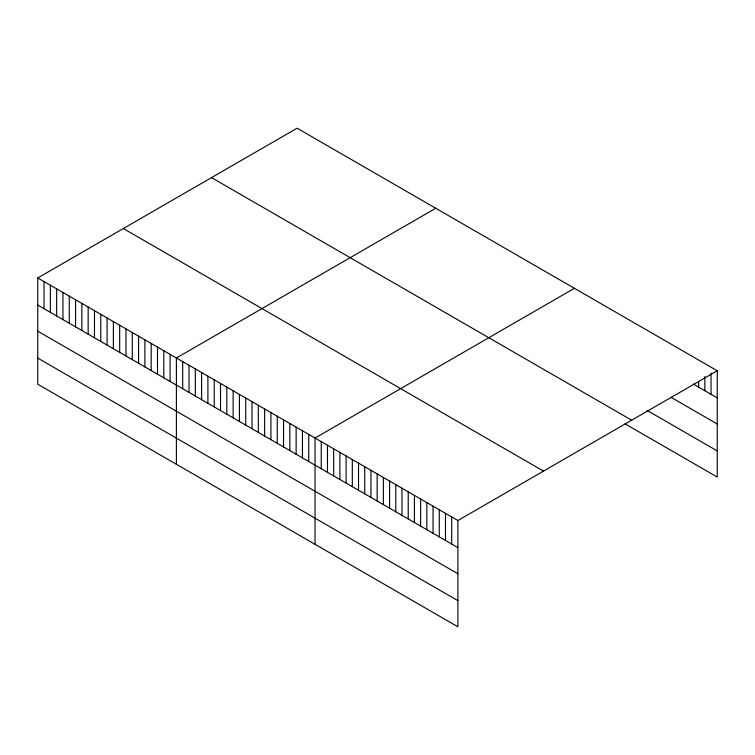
<?xml version="1.0" encoding="UTF-8"?>
<svg xmlns="http://www.w3.org/2000/svg" width="755" height="755" viewBox="0 0 755 755"><rect width="100%" height="100%" fill="white"/><g stroke="black" fill="none" stroke-linecap="round" stroke-linejoin="round"><path stroke-width="1.13" d="M37.75 277.944L457.898 520.516L457.898 626.792L37.75 384.219L37.75 277.944L297.102 128.208L717.25 370.78L717.25 477.056L624.97 423.781M435.748 208.257L176.396 357.993L176.396 464.268M574.404 288.306L315.043 438.042L315.043 544.317M457.898 520.516L717.25 370.78M693.298 384.05L717.25 397.876M671.11 397.366L717.25 424.008M647.158 410.456L717.25 450.924M211.513 177.623L631.661 420.195M123.339 228.529L543.487 471.101M37.75 305.048L457.898 547.62M37.75 331.171L457.898 573.743M37.75 358.096L457.898 600.659M711.04 373.083L711.04 394.299M704.83 376.566L704.83 390.712M698.62 381.228L698.62 387.126M451.688 516.93L451.688 544.034M445.478 513.343L445.478 540.448M439.268 509.757L439.268 536.862M433.059 506.171L433.059 533.275M426.839 502.585L426.839 529.689M420.629 498.998L420.629 526.103M414.419 495.412L414.419 522.517M408.21 491.826L408.21 518.93M402 488.24L402 515.344M395.79 484.653L395.79 511.758M389.58 481.067L389.58 508.172M383.37 477.49L383.37 504.585M377.16 473.904L377.16 500.999M370.941 470.318L370.941 497.413M364.731 466.732L364.731 493.827M358.521 463.145L358.521 490.24M352.311 459.559L352.311 486.654M346.101 455.973L346.101 483.068M339.892 452.387L339.892 479.482M333.682 448.8L333.682 475.895M327.472 445.214L327.472 472.319M321.262 441.628L321.262 468.732M308.748 434.399L308.748 461.503M302.444 430.765L302.444 457.87M296.139 427.122L296.139 454.227M289.835 423.489L289.835 450.584M283.54 419.846L283.54 446.951M277.236 416.213L277.236 443.308M270.932 412.57L270.932 439.674M264.627 408.936L264.627 436.031M258.323 405.293L258.323 432.398M252.028 401.66L252.028 428.755M245.724 398.017L245.724 425.122M239.42 394.384L239.42 421.479M233.116 390.741L233.116 417.845M226.821 387.098L226.821 414.202M220.517 383.464L220.517 410.56M214.212 379.822L214.212 406.926M207.908 376.188L207.908 403.283M201.604 372.545L201.604 399.65M195.309 368.912L195.309 396.007M189.005 365.269L189.005 392.373M182.701 361.636L182.701 388.731M170.092 354.359L170.092 381.454M163.797 350.716L163.797 377.821M157.493 347.073L157.493 374.178M151.189 343.44L151.189 370.545M144.885 339.797L144.885 366.902M138.59 336.164L138.59 363.259M132.285 332.521L132.285 359.625M125.981 328.887L125.981 355.982M119.677 325.245L119.677 352.349M113.373 321.611L113.373 348.706M107.078 317.968L107.078 345.073M100.774 314.335L100.774 341.43M94.469 310.692L94.469 337.796M88.165 307.058L88.165 334.154M81.861 303.416L81.861 330.52M75.566 299.773L75.566 326.877M69.262 296.139L69.262 323.234M62.958 292.496L62.958 319.601M56.653 288.863L56.653 315.958M50.358 285.22L50.358 312.325M44.054 281.587L44.054 308.682"/></g></svg>
